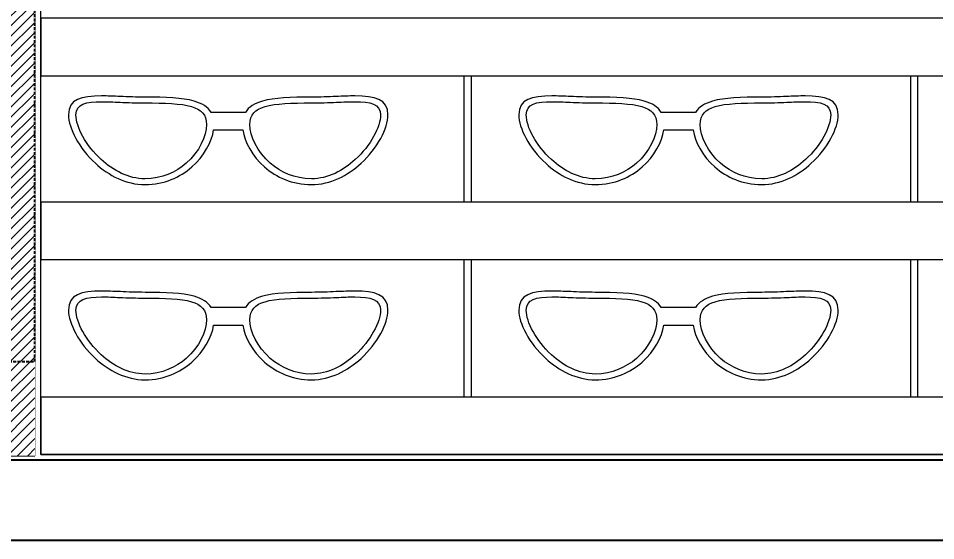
# Model space of a CAD drawing. Header units: millimetres. Extents: x 707 to 3286, y 624 to 1363.
# Drawn here: x 1996.5 to 2395.8, y 648.7 to 876.2 of the extents above; entities that cross this region are included whole.
import ezdxf

# ---------------------------------------------------------------- set-up
doc = ezdxf.new("R2010")
doc.units = ezdxf.units.MM
doc.set_wipeout_variables(frame=1)
doc.linetypes.add('DASHED', pattern=[0.75, 0.5, -0.25])
doc.linetypes.add('HIDDEN', pattern=[0.375, 0.25, -0.125])
doc.layers.add('HATCH', color=252, linetype='Continuous', lineweight=5)
doc.layers.add('Reference lines', color=252, linetype='Continuous', lineweight=0)
for name, color, linetype in [('Layer 1', 7, 'Continuous'), ('Plywood (Common)', 22, 'Continuous'), ('wood', 49, 'Continuous')]:
    doc.layers.add(name, color=color, linetype=linetype)
doc.styles.add('WOT-PLAN', font='segoeuil.ttf', dxfattribs={"height": 100})
doc.dimstyles.new('WOT - 100', dxfattribs={"dimtxt": 100, "dimasz": 50, "dimexe": 25, "dimexo": 25, "dimgap": 10, "dimtad": 0, "dimdec": 0, "dimzin": 0, "dimdsep": 46, "dimtxsty": 'WOT-PLAN', "dimblk": 'OBLIQUE', "dimcen": 0.09, "dimdle": 25, "dimclrd": 151, "dimclre": 151, "dimclrt": 7, "dimadec": 0, "dimazin": 0, "dimtfac": 1, "dimtdec": 0, "dimtofl": 0, "dimtmove": 0, "dimatfit": 3, "dimldrblk": 'OPEN30', "dimfxl": 100, "dimfxlon": 1, "dimtolj": 1, "dimtzin": 0, "dimlwd": -1, "dimlwe": 5, "dimarcsym": 0})

# ---------------------------------------------------------------- blocks, each defined once
blk = doc.blocks.new('A$C61F578BB')
at = {"layer": 'Layer 1', "color": 252, "lineweight": 5}
for points, knots in [([(1348.21, 186.51, 111), (1348.21, 186.51, 111), (1363.14, 186.51, 111), (1363.14, 186.51, 111), (1363.14, 186.51, 111), (1364.55, 188.87, 111), (1367.07, 190.41, 111), (1370.55, 191.42, 111), (1370.55, 191.42, 111), (1375.7, 192.91, 111), (1382.98, 193.13, 111), (1391.9, 193.13, 111), (1391.9, 193.13, 111), (1391.9, 193.13, 111), (1391.9, 193.14, 111), (1391.9, 193.14, 111), (1391.9, 193.14, 111), (1395.68, 193.14, 111), (1399.29, 193.29, 111), (1402.62, 193.44, 111), (1402.62, 193.44, 111), (1405.57, 193.56, 111), (1408.33, 193.68, 111), (1410.79, 193.68, 111), (1410.79, 193.68, 111), (1419.54, 193.68, 111), (1425.23, 192.28, 111), (1425.23, 185.39, 111), (1425.23, 185.39, 111), (1425.23, 185.39, 111), (1425.22, 185.39, 111), (1425.22, 185.39, 111), (1425.22, 185.39, 111), (1425.22, 179.66, 111), (1420.66, 170.91, 111), (1413.48, 164.33, 111), (1413.48, 164.33, 111), (1407.7, 159.03, 111), (1400.18, 155.06, 111), (1391.9, 155.06, 111), (1391.9, 155.06, 111), (1383.56, 155.06, 111), (1376.63, 158.27, 111), (1371.54, 162.73, 111), (1371.54, 162.73, 111), (1366.17, 167.44, 111), (1362.82, 173.6, 111), (1362.03, 178.87, 111), (1362.03, 178.87, 111), (1362.03, 178.87, 111), (1349.33, 178.87, 111), (1349.33, 178.87, 111), (1349.33, 178.87, 111), (1348.53, 173.6, 111), (1345.2, 167.44, 111), (1339.83, 162.73, 111), (1339.83, 162.73, 111), (1334.74, 158.27, 111), (1327.81, 155.06, 111), (1319.47, 155.06, 111), (1319.47, 155.06, 111), (1311.19, 155.06, 111), (1303.67, 159.03, 111), (1297.88, 164.33, 111), (1297.88, 164.33, 111), (1290.71, 170.91, 111), (1286.14, 179.66, 111), (1286.14, 185.39, 111), (1286.14, 185.39, 111), (1286.14, 185.39, 111), (1286.14, 185.39, 111), (1286.14, 185.39, 111), (1286.14, 185.39, 111), (1286.14, 192.28, 111), (1291.82, 193.68, 111), (1300.58, 193.68, 111), (1300.58, 193.68, 111), (1303.04, 193.68, 111), (1305.8, 193.56, 111), (1308.75, 193.44, 111), (1308.75, 193.44, 111), (1312.08, 193.29, 111), (1315.69, 193.14, 111), (1319.47, 193.14, 111), (1319.47, 193.14, 111), (1328.38, 193.14, 111), (1335.65, 192.92, 111), (1340.81, 191.42, 111), (1340.81, 191.42, 111), (1344.29, 190.41, 111), (1346.8, 188.87, 111), (1348.21, 186.51, 111)], [0, 0, 0, 0, 0.043478, 0.043478, 0.043478, 0.043478, 0.086957, 0.086957, 0.086957, 0.086957, 0.130435, 0.130435, 0.130435, 0.130435, 0.173913, 0.173913, 0.173913, 0.173913, 0.217391, 0.217391, 0.217391, 0.217391, 0.26087, 0.26087, 0.26087, 0.26087, 0.304348, 0.304348, 0.304348, 0.304348, 0.347826, 0.347826, 0.347826, 0.347826, 0.391304, 0.391304, 0.391304, 0.391304, 0.434783, 0.434783, 0.434783, 0.434783, 0.478261, 0.478261, 0.478261, 0.478261, 0.521739, 0.521739, 0.521739, 0.521739, 0.565217, 0.565217, 0.565217, 0.565217, 0.608696, 0.608696, 0.608696, 0.608696, 0.652174, 0.652174, 0.652174, 0.652174, 0.695652, 0.695652, 0.695652, 0.695652, 0.73913, 0.73913, 0.73913, 0.73913, 0.782609, 0.782609, 0.782609, 0.782609, 0.826087, 0.826087, 0.826087, 0.826087, 0.869565, 0.869565, 0.869565, 0.869565, 0.913043, 0.913043, 0.913043, 0.913043, 0.956522, 0.956522, 0.956522, 0.956522, 1, 1, 1, 1]), ([(1544.21, 186.51, 111), (1544.21, 186.51, 111), (1559.14, 186.51, 111), (1559.14, 186.51, 111), (1559.14, 186.51, 111), (1560.56, 188.87, 111), (1563.07, 190.41, 111), (1566.55, 191.42, 111), (1566.55, 191.42, 111), (1571.7, 192.91, 111), (1578.98, 193.13, 111), (1587.9, 193.13, 111), (1587.9, 193.13, 111), (1587.9, 193.13, 111), (1587.9, 193.14, 111), (1587.9, 193.14, 111), (1587.9, 193.14, 111), (1591.68, 193.14, 111), (1595.29, 193.29, 111), (1598.62, 193.44, 111), (1598.62, 193.44, 111), (1601.57, 193.56, 111), (1604.33, 193.68, 111), (1606.79, 193.68, 111), (1606.79, 193.68, 111), (1615.54, 193.68, 111), (1621.23, 192.28, 111), (1621.23, 185.39, 111), (1621.23, 185.39, 111), (1621.23, 185.39, 111), (1621.23, 185.39, 111), (1621.23, 185.39, 111), (1621.23, 185.39, 111), (1621.23, 179.66, 111), (1616.66, 170.91, 111), (1609.48, 164.33, 111), (1609.48, 164.33, 111), (1603.7, 159.03, 111), (1596.18, 155.06, 111), (1587.9, 155.06, 111), (1587.9, 155.06, 111), (1579.56, 155.06, 111), (1572.63, 158.27, 111), (1567.54, 162.73, 111), (1567.54, 162.73, 111), (1562.17, 167.44, 111), (1558.83, 173.6, 111), (1558.03, 178.87, 111), (1558.03, 178.87, 111), (1558.03, 178.87, 111), (1545.33, 178.87, 111), (1545.33, 178.87, 111), (1545.33, 178.87, 111), (1544.53, 173.6, 111), (1541.2, 167.44, 111), (1535.83, 162.73, 111), (1535.83, 162.73, 111), (1530.74, 158.27, 111), (1523.81, 155.06, 111), (1515.47, 155.06, 111), (1515.47, 155.06, 111), (1507.2, 155.06, 111), (1499.67, 159.03, 111), (1493.88, 164.33, 111), (1493.88, 164.33, 111), (1486.71, 170.91, 111), (1482.14, 179.66, 111), (1482.14, 185.39, 111), (1482.14, 185.39, 111), (1482.14, 185.39, 111), (1482.14, 185.39, 111), (1482.14, 185.39, 111), (1482.14, 185.39, 111), (1482.14, 192.28, 111), (1487.83, 193.68, 111), (1496.58, 193.68, 111), (1496.58, 193.68, 111), (1499.04, 193.68, 111), (1501.81, 193.56, 111), (1504.75, 193.44, 111), (1504.75, 193.44, 111), (1508.08, 193.29, 111), (1511.69, 193.14, 111), (1515.47, 193.14, 111), (1515.47, 193.14, 111), (1524.38, 193.14, 111), (1531.66, 192.92, 111), (1536.81, 191.42, 111), (1536.81, 191.42, 111), (1540.29, 190.41, 111), (1542.8, 188.87, 111), (1544.21, 186.51, 111)], [0, 0, 0, 0, 0.043478, 0.043478, 0.043478, 0.043478, 0.086957, 0.086957, 0.086957, 0.086957, 0.130435, 0.130435, 0.130435, 0.130435, 0.173913, 0.173913, 0.173913, 0.173913, 0.217391, 0.217391, 0.217391, 0.217391, 0.26087, 0.26087, 0.26087, 0.26087, 0.304348, 0.304348, 0.304348, 0.304348, 0.347826, 0.347826, 0.347826, 0.347826, 0.391304, 0.391304, 0.391304, 0.391304, 0.434783, 0.434783, 0.434783, 0.434783, 0.478261, 0.478261, 0.478261, 0.478261, 0.521739, 0.521739, 0.521739, 0.521739, 0.565217, 0.565217, 0.565217, 0.565217, 0.608696, 0.608696, 0.608696, 0.608696, 0.652174, 0.652174, 0.652174, 0.652174, 0.695652, 0.695652, 0.695652, 0.695652, 0.73913, 0.73913, 0.73913, 0.73913, 0.782609, 0.782609, 0.782609, 0.782609, 0.826087, 0.826087, 0.826087, 0.826087, 0.869565, 0.869565, 0.869565, 0.869565, 0.913043, 0.913043, 0.913043, 0.913043, 0.956522, 0.956522, 0.956522, 0.956522, 1, 1, 1, 1]), ([(1339.67, 189.07, 111), (1335, 190.42, 111), (1328.05, 190.62, 111), (1319.47, 190.62, 111), (1319.47, 190.62, 111), (1315.66, 190.62, 111), (1311.97, 190.78, 111), (1308.57, 190.92, 111), (1308.57, 190.92, 111), (1305.7, 191.05, 111), (1303.01, 191.16, 111), (1300.58, 191.16, 111), (1300.58, 191.16, 111), (1293.81, 191.16, 111), (1289.41, 190.19, 111), (1289.41, 185.39, 111), (1289.41, 185.39, 111), (1289.41, 185.39, 111), (1289.41, 185.39, 111), (1289.41, 185.39, 111), (1289.41, 185.39, 111), (1289.41, 180.18, 111), (1293.68, 172.1, 111), (1300.39, 165.94, 111), (1300.39, 165.94, 111), (1305.61, 161.16, 111), (1312.29, 157.58, 111), (1319.47, 157.58, 111), (1319.47, 157.58, 111), (1326.76, 157.58, 111), (1332.86, 160.42, 111), (1337.37, 164.38, 111), (1337.37, 164.38, 111), (1343.06, 169.37, 111), (1346.25, 176.08, 111), (1346.25, 181.24, 111), (1346.25, 181.24, 111), (1346.25, 185.53, 111), (1343.9, 187.84, 111), (1339.67, 189.07, 111)], [0, 0, 0, 0, 0.1, 0.1, 0.1, 0.1, 0.2, 0.2, 0.2, 0.2, 0.3, 0.3, 0.3, 0.3, 0.4, 0.4, 0.4, 0.4, 0.5, 0.5, 0.5, 0.5, 0.6, 0.6, 0.6, 0.6, 0.7, 0.7, 0.7, 0.7, 0.8, 0.8, 0.8, 0.8, 0.9, 0.9, 0.9, 0.9, 1, 1, 1, 1]), ([(1391.9, 190.62, 111), (1383.33, 190.62, 111), (1376.38, 190.43, 111), (1371.7, 189.07, 111), (1371.7, 189.07, 111), (1367.47, 187.84, 111), (1365.11, 185.53, 111), (1365.11, 181.24, 111), (1365.11, 181.24, 111), (1365.11, 176.08, 111), (1368.31, 169.37, 111), (1374, 164.38, 111), (1374, 164.38, 111), (1378.51, 160.42, 111), (1384.61, 157.58, 111), (1391.9, 157.58, 111), (1391.9, 157.58, 111), (1399.09, 157.58, 111), (1405.75, 161.16, 111), (1410.97, 165.94, 111), (1410.97, 165.94, 111), (1417.69, 172.1, 111), (1421.96, 180.18, 111), (1421.96, 185.39, 111), (1421.96, 185.39, 111), (1421.96, 185.39, 111), (1421.96, 185.39, 111), (1421.96, 185.39, 111), (1421.96, 185.39, 111), (1421.96, 190.19, 111), (1417.56, 191.16, 111), (1410.79, 191.16, 111), (1410.79, 191.16, 111), (1408.35, 191.16, 111), (1405.66, 191.05, 111), (1402.8, 190.92, 111), (1402.8, 190.92, 111), (1399.39, 190.78, 111), (1395.71, 190.62, 111), (1391.9, 190.62, 111), (1391.9, 190.62, 111), (1391.9, 190.62, 111), (1391.9, 190.62, 111), (1391.9, 190.62, 111)], [0, 0, 0, 0, 0.090909, 0.090909, 0.090909, 0.090909, 0.181818, 0.181818, 0.181818, 0.181818, 0.272727, 0.272727, 0.272727, 0.272727, 0.363636, 0.363636, 0.363636, 0.363636, 0.454545, 0.454545, 0.454545, 0.454545, 0.545455, 0.545455, 0.545455, 0.545455, 0.636364, 0.636364, 0.636364, 0.636364, 0.727273, 0.727273, 0.727273, 0.727273, 0.818182, 0.818182, 0.818182, 0.818182, 0.909091, 0.909091, 0.909091, 0.909091, 1, 1, 1, 1]), ([(1535.67, 189.07, 111), (1531, 190.42, 111), (1524.05, 190.62, 111), (1515.47, 190.62, 111), (1515.47, 190.62, 111), (1511.66, 190.62, 111), (1507.98, 190.78, 111), (1504.57, 190.92, 111), (1504.57, 190.92, 111), (1501.7, 191.05, 111), (1499.01, 191.16, 111), (1496.58, 191.16, 111), (1496.58, 191.16, 111), (1489.81, 191.16, 111), (1485.41, 190.19, 111), (1485.41, 185.39, 111), (1485.41, 185.39, 111), (1485.41, 185.39, 111), (1485.41, 185.39, 111), (1485.41, 185.39, 111), (1485.41, 185.39, 111), (1485.41, 180.18, 111), (1489.69, 172.1, 111), (1496.39, 165.94, 111), (1496.39, 165.94, 111), (1501.61, 161.16, 111), (1508.29, 157.58, 111), (1515.47, 157.58, 111), (1515.47, 157.58, 111), (1522.76, 157.58, 111), (1528.86, 160.42, 111), (1533.38, 164.38, 111), (1533.38, 164.38, 111), (1539.06, 169.37, 111), (1542.26, 176.08, 111), (1542.26, 181.24, 111), (1542.26, 181.24, 111), (1542.26, 185.53, 111), (1539.9, 187.84, 111), (1535.67, 189.07, 111)], [0, 0, 0, 0, 0.1, 0.1, 0.1, 0.1, 0.2, 0.2, 0.2, 0.2, 0.3, 0.3, 0.3, 0.3, 0.4, 0.4, 0.4, 0.4, 0.5, 0.5, 0.5, 0.5, 0.6, 0.6, 0.6, 0.6, 0.7, 0.7, 0.7, 0.7, 0.8, 0.8, 0.8, 0.8, 0.9, 0.9, 0.9, 0.9, 1, 1, 1, 1]), ([(1587.9, 190.62, 111), (1579.33, 190.62, 111), (1572.38, 190.43, 111), (1567.71, 189.07, 111), (1567.71, 189.07, 111), (1563.47, 187.84, 111), (1561.11, 185.53, 111), (1561.11, 181.24, 111), (1561.11, 181.24, 111), (1561.11, 176.08, 111), (1564.31, 169.37, 111), (1570, 164.38, 111), (1570, 164.38, 111), (1574.51, 160.42, 111), (1580.61, 157.58, 111), (1587.9, 157.58, 111), (1587.9, 157.58, 111), (1595.09, 157.58, 111), (1601.75, 161.16, 111), (1606.97, 165.94, 111), (1606.97, 165.94, 111), (1613.69, 172.1, 111), (1617.96, 180.18, 111), (1617.96, 185.39, 111), (1617.96, 185.39, 111), (1617.96, 185.39, 111), (1617.96, 185.39, 111), (1617.96, 185.39, 111), (1617.96, 185.39, 111), (1617.96, 190.19, 111), (1613.56, 191.16, 111), (1606.79, 191.16, 111), (1606.79, 191.16, 111), (1604.35, 191.16, 111), (1601.66, 191.05, 111), (1598.8, 190.92, 111), (1598.8, 190.92, 111), (1595.39, 190.78, 111), (1591.71, 190.62, 111), (1587.9, 190.62, 111), (1587.9, 190.62, 111), (1587.9, 190.62, 111), (1587.9, 190.62, 111), (1587.9, 190.62, 111)], [0, 0, 0, 0, 0.090909, 0.090909, 0.090909, 0.090909, 0.181818, 0.181818, 0.181818, 0.181818, 0.272727, 0.272727, 0.272727, 0.272727, 0.363636, 0.363636, 0.363636, 0.363636, 0.454545, 0.454545, 0.454545, 0.454545, 0.545455, 0.545455, 0.545455, 0.545455, 0.636364, 0.636364, 0.636364, 0.636364, 0.727273, 0.727273, 0.727273, 0.727273, 0.818182, 0.818182, 0.818182, 0.818182, 0.909091, 0.909091, 0.909091, 0.909091, 1, 1, 1, 1]), ([(1348.21, 101.51), (1348.21, 101.51), (1363.14, 101.51), (1363.14, 101.51), (1363.14, 101.51), (1364.55, 103.87), (1367.07, 105.41), (1370.55, 106.42), (1370.55, 106.42), (1375.7, 107.91), (1382.98, 108.13), (1391.9, 108.13), (1391.9, 108.13), (1391.9, 108.13), (1391.9, 108.14), (1391.9, 108.14), (1391.9, 108.14), (1395.68, 108.14), (1399.29, 108.29), (1402.62, 108.44), (1402.62, 108.44), (1405.57, 108.56), (1408.33, 108.68), (1410.79, 108.68), (1410.79, 108.68), (1419.54, 108.68), (1425.23, 107.28), (1425.23, 100.39), (1425.23, 100.39), (1425.23, 100.39), (1425.22, 100.39), (1425.22, 100.39), (1425.22, 100.39), (1425.22, 94.66), (1420.66, 85.91), (1413.48, 79.33), (1413.48, 79.33), (1407.7, 74.03), (1400.18, 70.06), (1391.9, 70.06), (1391.9, 70.06), (1383.56, 70.06), (1376.63, 73.27), (1371.54, 77.73), (1371.54, 77.73), (1366.17, 82.44), (1362.82, 88.6), (1362.03, 93.87), (1362.03, 93.87), (1362.03, 93.87), (1349.33, 93.87), (1349.33, 93.87), (1349.33, 93.87), (1348.53, 88.6), (1345.2, 82.44), (1339.83, 77.73), (1339.83, 77.73), (1334.74, 73.27), (1327.81, 70.06), (1319.47, 70.06), (1319.47, 70.06), (1311.19, 70.06), (1303.67, 74.03), (1297.88, 79.33), (1297.88, 79.33), (1290.71, 85.91), (1286.14, 94.66), (1286.14, 100.39), (1286.14, 100.39), (1286.14, 100.39), (1286.14, 100.39), (1286.14, 100.39), (1286.14, 100.39), (1286.14, 107.28), (1291.82, 108.68), (1300.58, 108.68), (1300.58, 108.68), (1303.04, 108.68), (1305.8, 108.56), (1308.75, 108.44), (1308.75, 108.44), (1312.08, 108.29), (1315.69, 108.14), (1319.47, 108.14), (1319.47, 108.14), (1328.38, 108.14), (1335.65, 107.92), (1340.81, 106.42), (1340.81, 106.42), (1344.29, 105.41), (1346.8, 103.87), (1348.21, 101.51)], [0, 0, 0, 0, 0.043478, 0.043478, 0.043478, 0.043478, 0.086957, 0.086957, 0.086957, 0.086957, 0.130435, 0.130435, 0.130435, 0.130435, 0.173913, 0.173913, 0.173913, 0.173913, 0.217391, 0.217391, 0.217391, 0.217391, 0.26087, 0.26087, 0.26087, 0.26087, 0.304348, 0.304348, 0.304348, 0.304348, 0.347826, 0.347826, 0.347826, 0.347826, 0.391304, 0.391304, 0.391304, 0.391304, 0.434783, 0.434783, 0.434783, 0.434783, 0.478261, 0.478261, 0.478261, 0.478261, 0.521739, 0.521739, 0.521739, 0.521739, 0.565217, 0.565217, 0.565217, 0.565217, 0.608696, 0.608696, 0.608696, 0.608696, 0.652174, 0.652174, 0.652174, 0.652174, 0.695652, 0.695652, 0.695652, 0.695652, 0.73913, 0.73913, 0.73913, 0.73913, 0.782609, 0.782609, 0.782609, 0.782609, 0.826087, 0.826087, 0.826087, 0.826087, 0.869565, 0.869565, 0.869565, 0.869565, 0.913043, 0.913043, 0.913043, 0.913043, 0.956522, 0.956522, 0.956522, 0.956522, 1, 1, 1, 1]), ([(1544.21, 101.51), (1544.21, 101.51), (1559.14, 101.51), (1559.14, 101.51), (1559.14, 101.51), (1560.56, 103.87), (1563.07, 105.41), (1566.55, 106.42), (1566.55, 106.42), (1571.7, 107.91), (1578.98, 108.13), (1587.9, 108.13), (1587.9, 108.13), (1587.9, 108.13), (1587.9, 108.14), (1587.9, 108.14), (1587.9, 108.14), (1591.68, 108.14), (1595.29, 108.29), (1598.62, 108.44), (1598.62, 108.44), (1601.57, 108.56), (1604.33, 108.68), (1606.79, 108.68), (1606.79, 108.68), (1615.54, 108.68), (1621.23, 107.28), (1621.23, 100.39), (1621.23, 100.39), (1621.23, 100.39), (1621.23, 100.39), (1621.23, 100.39), (1621.23, 100.39), (1621.23, 94.66), (1616.66, 85.91), (1609.48, 79.33), (1609.48, 79.33), (1603.7, 74.03), (1596.18, 70.06), (1587.9, 70.06), (1587.9, 70.06), (1579.56, 70.06), (1572.63, 73.27), (1567.54, 77.73), (1567.54, 77.73), (1562.17, 82.44), (1558.83, 88.6), (1558.03, 93.87), (1558.03, 93.87), (1558.03, 93.87), (1545.33, 93.87), (1545.33, 93.87), (1545.33, 93.87), (1544.53, 88.6), (1541.2, 82.44), (1535.83, 77.73), (1535.83, 77.73), (1530.74, 73.27), (1523.81, 70.06), (1515.47, 70.06), (1515.47, 70.06), (1507.2, 70.06), (1499.67, 74.03), (1493.88, 79.33), (1493.88, 79.33), (1486.71, 85.91), (1482.14, 94.66), (1482.14, 100.39), (1482.14, 100.39), (1482.14, 100.39), (1482.14, 100.39), (1482.14, 100.39), (1482.14, 100.39), (1482.14, 107.28), (1487.83, 108.68), (1496.58, 108.68), (1496.58, 108.68), (1499.04, 108.68), (1501.81, 108.56), (1504.75, 108.44), (1504.75, 108.44), (1508.08, 108.29), (1511.69, 108.14), (1515.47, 108.14), (1515.47, 108.14), (1524.38, 108.14), (1531.66, 107.92), (1536.81, 106.42), (1536.81, 106.42), (1540.29, 105.41), (1542.8, 103.87), (1544.21, 101.51)], [0, 0, 0, 0, 0.043478, 0.043478, 0.043478, 0.043478, 0.086957, 0.086957, 0.086957, 0.086957, 0.130435, 0.130435, 0.130435, 0.130435, 0.173913, 0.173913, 0.173913, 0.173913, 0.217391, 0.217391, 0.217391, 0.217391, 0.26087, 0.26087, 0.26087, 0.26087, 0.304348, 0.304348, 0.304348, 0.304348, 0.347826, 0.347826, 0.347826, 0.347826, 0.391304, 0.391304, 0.391304, 0.391304, 0.434783, 0.434783, 0.434783, 0.434783, 0.478261, 0.478261, 0.478261, 0.478261, 0.521739, 0.521739, 0.521739, 0.521739, 0.565217, 0.565217, 0.565217, 0.565217, 0.608696, 0.608696, 0.608696, 0.608696, 0.652174, 0.652174, 0.652174, 0.652174, 0.695652, 0.695652, 0.695652, 0.695652, 0.73913, 0.73913, 0.73913, 0.73913, 0.782609, 0.782609, 0.782609, 0.782609, 0.826087, 0.826087, 0.826087, 0.826087, 0.869565, 0.869565, 0.869565, 0.869565, 0.913043, 0.913043, 0.913043, 0.913043, 0.956522, 0.956522, 0.956522, 0.956522, 1, 1, 1, 1]), ([(1339.67, 104.07), (1335, 105.42), (1328.05, 105.62), (1319.47, 105.62), (1319.47, 105.62), (1315.66, 105.62), (1311.97, 105.78), (1308.57, 105.92), (1308.57, 105.92), (1305.7, 106.05), (1303.01, 106.16), (1300.58, 106.16), (1300.58, 106.16), (1293.81, 106.16), (1289.41, 105.19), (1289.41, 100.39), (1289.41, 100.39), (1289.41, 100.39), (1289.41, 100.39), (1289.41, 100.39), (1289.41, 100.39), (1289.41, 95.18), (1293.68, 87.1), (1300.39, 80.94), (1300.39, 80.94), (1305.61, 76.16), (1312.29, 72.58), (1319.47, 72.58), (1319.47, 72.58), (1326.76, 72.58), (1332.86, 75.42), (1337.37, 79.38), (1337.37, 79.38), (1343.06, 84.37), (1346.25, 91.08), (1346.25, 96.24), (1346.25, 96.24), (1346.25, 100.53), (1343.9, 102.84), (1339.67, 104.07)], [0, 0, 0, 0, 0.1, 0.1, 0.1, 0.1, 0.2, 0.2, 0.2, 0.2, 0.3, 0.3, 0.3, 0.3, 0.4, 0.4, 0.4, 0.4, 0.5, 0.5, 0.5, 0.5, 0.6, 0.6, 0.6, 0.6, 0.7, 0.7, 0.7, 0.7, 0.8, 0.8, 0.8, 0.8, 0.9, 0.9, 0.9, 0.9, 1, 1, 1, 1]), ([(1391.9, 105.62), (1383.33, 105.62), (1376.38, 105.43), (1371.7, 104.07), (1371.7, 104.07), (1367.47, 102.84), (1365.11, 100.53), (1365.11, 96.24), (1365.11, 96.24), (1365.11, 91.08), (1368.31, 84.37), (1374, 79.38), (1374, 79.38), (1378.51, 75.42), (1384.61, 72.58), (1391.9, 72.58), (1391.9, 72.58), (1399.09, 72.58), (1405.75, 76.16), (1410.97, 80.94), (1410.97, 80.94), (1417.69, 87.1), (1421.96, 95.18), (1421.96, 100.39), (1421.96, 100.39), (1421.96, 100.39), (1421.96, 100.39), (1421.96, 100.39), (1421.96, 100.39), (1421.96, 105.19), (1417.56, 106.16), (1410.79, 106.16), (1410.79, 106.16), (1408.35, 106.16), (1405.66, 106.05), (1402.8, 105.92), (1402.8, 105.92), (1399.39, 105.78), (1395.71, 105.62), (1391.9, 105.62), (1391.9, 105.62), (1391.9, 105.62), (1391.9, 105.62), (1391.9, 105.62)], [0, 0, 0, 0, 0.090909, 0.090909, 0.090909, 0.090909, 0.181818, 0.181818, 0.181818, 0.181818, 0.272727, 0.272727, 0.272727, 0.272727, 0.363636, 0.363636, 0.363636, 0.363636, 0.454545, 0.454545, 0.454545, 0.454545, 0.545455, 0.545455, 0.545455, 0.545455, 0.636364, 0.636364, 0.636364, 0.636364, 0.727273, 0.727273, 0.727273, 0.727273, 0.818182, 0.818182, 0.818182, 0.818182, 0.909091, 0.909091, 0.909091, 0.909091, 1, 1, 1, 1]), ([(1535.67, 104.07), (1531, 105.42), (1524.05, 105.62), (1515.47, 105.62), (1515.47, 105.62), (1511.66, 105.62), (1507.98, 105.78), (1504.57, 105.92), (1504.57, 105.92), (1501.7, 106.05), (1499.01, 106.16), (1496.58, 106.16), (1496.58, 106.16), (1489.81, 106.16), (1485.41, 105.19), (1485.41, 100.39), (1485.41, 100.39), (1485.41, 100.39), (1485.41, 100.39), (1485.41, 100.39), (1485.41, 100.39), (1485.41, 95.18), (1489.69, 87.1), (1496.39, 80.94), (1496.39, 80.94), (1501.61, 76.16), (1508.29, 72.58), (1515.47, 72.58), (1515.47, 72.58), (1522.76, 72.58), (1528.86, 75.42), (1533.38, 79.38), (1533.38, 79.38), (1539.06, 84.37), (1542.26, 91.08), (1542.26, 96.24), (1542.26, 96.24), (1542.26, 100.53), (1539.9, 102.84), (1535.67, 104.07)], [0, 0, 0, 0, 0.1, 0.1, 0.1, 0.1, 0.2, 0.2, 0.2, 0.2, 0.3, 0.3, 0.3, 0.3, 0.4, 0.4, 0.4, 0.4, 0.5, 0.5, 0.5, 0.5, 0.6, 0.6, 0.6, 0.6, 0.7, 0.7, 0.7, 0.7, 0.8, 0.8, 0.8, 0.8, 0.9, 0.9, 0.9, 0.9, 1, 1, 1, 1]), ([(1587.9, 105.62), (1579.33, 105.62), (1572.38, 105.43), (1567.71, 104.07), (1567.71, 104.07), (1563.47, 102.84), (1561.11, 100.53), (1561.11, 96.24), (1561.11, 96.24), (1561.11, 91.08), (1564.31, 84.37), (1570, 79.38), (1570, 79.38), (1574.51, 75.42), (1580.61, 72.58), (1587.9, 72.58), (1587.9, 72.58), (1595.09, 72.58), (1601.75, 76.16), (1606.97, 80.94), (1606.97, 80.94), (1613.69, 87.1), (1617.96, 95.18), (1617.96, 100.39), (1617.96, 100.39), (1617.96, 100.39), (1617.96, 100.39), (1617.96, 100.39), (1617.96, 100.39), (1617.96, 105.19), (1613.56, 106.16), (1606.79, 106.16), (1606.79, 106.16), (1604.35, 106.16), (1601.66, 106.05), (1598.8, 105.92), (1598.8, 105.92), (1595.39, 105.78), (1591.71, 105.62), (1587.9, 105.62), (1587.9, 105.62), (1587.9, 105.62), (1587.9, 105.62), (1587.9, 105.62)], [0, 0, 0, 0, 0.090909, 0.090909, 0.090909, 0.090909, 0.181818, 0.181818, 0.181818, 0.181818, 0.272727, 0.272727, 0.272727, 0.272727, 0.363636, 0.363636, 0.363636, 0.363636, 0.454545, 0.454545, 0.454545, 0.454545, 0.545455, 0.545455, 0.545455, 0.545455, 0.636364, 0.636364, 0.636364, 0.636364, 0.727273, 0.727273, 0.727273, 0.727273, 0.818182, 0.818182, 0.818182, 0.818182, 0.909091, 0.909091, 0.909091, 0.909091, 1, 1, 1, 1])]:
    blk.add_open_spline(points, degree=3, knots=knots, dxfattribs=at)
at = {"layer": 'Reference lines', "color": 5, "ltscale": 13}
blk.add_lwpolyline([(716.5, 400), (716.5, 37), (1271.5, 37), (1271.5, 400)], close=True, dxfattribs=at)
at = {"layer": 'Reference lines', "color": 3, "ltscale": 13}
blk.add_lwpolyline([(2043.43, 362.47), (2043.43, 37.47), (1274.13, 37.47), (1274.13, 362.47)], close=True, dxfattribs=at)
at = {"layer": 'Reference lines', "color": 251, "ltscale": 13, "elevation": 111}
for points in [[(2043.43, 227.47), (1274.13, 227.47), (1274.13, 202.47), (2043.43, 202.47)], [(2043.43, 147.47), (1274.13, 147.47), (1274.13, 122.47), (2043.43, 122.47)]]:
    blk.add_lwpolyline(points, close=True, dxfattribs=at)
at = {"layer": 'Reference lines', "color": 251, "ltscale": 13}
for points, elevation in [([(1461.41, 202.47), (1461.41, 147.47), (1458.41, 147.47), (1458.41, 202.47), (1461.41, 202.47)], 148), ([(1655.78, 202.47), (1655.78, 147.47), (1652.78, 147.47), (1652.78, 202.47), (1655.78, 202.47)], 111), ([(1461.41, 122.47), (1461.41, 62.47), (1458.41, 62.47), (1458.41, 122.47), (1461.41, 122.47)], 148), ([(1655.78, 122.47), (1655.78, 62.47), (1652.78, 62.47), (1652.78, 122.47), (1655.78, 122.47)], 111)]:
    blk.add_lwpolyline(points, dxfattribs=dict(at, elevation=elevation))
blk.add_lwpolyline([(2043.43, 62.47), (1274.13, 62.47), (1274.13, 37.47), (2043.43, 37.47)], close=True, dxfattribs=at)
at = {"layer": 'wood'}
for points in [[(0, 400), (2223, 400), (2223, 0), (0, 0)], [(19, 365), (2223, 365), (2223, 35), (19, 35)]]:
    blk.add_lwpolyline(points, close=True, dxfattribs=at)
at = {"color": 5, "ltscale": 13}
blk.add_wipeout([(716.5, 400), (716.5, 37), (1271.5, 37), (1271.5, 400)], dxfattribs=at).dxf.layer = 'HATCH'
at = {"layer": 'HATCH', "ltscale": 13}
h = blk.add_hatch(dxfattribs=at)
h.set_pattern_fill('ANSI31', color=256, scale=25)
h.set_pattern_definition([(45, (71541.3073, 41447.2295), (-2.20970869, 2.20970869), [])])
h.paths.add_polyline_path([(728.5, 388), (728.5, 49), (1259.5, 49), (1259.5, 388)], flags=16)
h.paths.add_polyline_path([(716.5, 400), (716.5, 37), (1271.5, 37), (1271.5, 400)])
at = {"layer": 'Plywood (Common)', "linetype": 'HIDDEN', "ltscale": 5}
blk.add_lwpolyline([(716.5, 331), (716.5, 78), (1271.5, 78), (1271.5, 331)], close=True, dxfattribs=at)
blk = doc.blocks.new('_Oblique')
at = {"color": 0, "linetype": 'ByBlock', "lineweight": -2}
blk.add_line((-0.5, -0.5), (0.5, 0.5), dxfattribs=at)
blk = doc.blocks.new('*D8')
at = {"color": 151, "lineweight": 5, "ltscale": 30, "transparency": 16777216}
for p, q in [((732.18, 1136.05), (732.18, 1261.05)), ((2955.18, 1136.05), (2955.18, 1261.05))]:
    blk.add_line(p, q, dxfattribs=at)
at = {"color": 151, "ltscale": 30, "transparency": 16777216}
for p, q in [((707.18, 1236.05), (1666.81, 1236.05)), ((2980.18, 1236.05), (2020.56, 1236.05))]:
    blk.add_line(p, q, dxfattribs=at)
at = {"layer": 'Defpoints', "color": 0, "linetype": 'DASHED', "ltscale": 30, "transparency": 16777216}
for p in [(2955.18, 1236.05), (732.18, 1003.14), (2955.18, 648.74)]:
    blk.add_point(p, dxfattribs=at)
at = {"color": 151, "linetype": 'DASHED', "ltscale": 30, "transparency": 16777216, "xscale": 50, "yscale": 50, "zscale": 50, "rotation": 180}
blk.add_blockref('_Oblique', (732.18, 1236.05), dxfattribs=at)
at = {"color": 151, "linetype": 'DASHED', "ltscale": 30, "transparency": 16777216, "xscale": 50, "yscale": 50, "zscale": 50}
blk.add_blockref('_Oblique', (2955.18, 1236.05), dxfattribs=at)
at = {"color": 7, "linetype": 'DASHED', "lineweight": -2, "ltscale": 30, "transparency": 16777216, "char_height": 100, "attachment_point": 5, "style": 'WOT-PLAN'}
for s, insert in [('\\A1;2223', (1843.68, 1297.75)), ('\\A1;[7\'-4"]', (1843.68, 1164.68))]:
    blk.add_mtext(s, dxfattribs=dict(at, insert=insert))
blk = doc.blocks.new('_Open30')
at = {"color": 0, "linetype": 'ByBlock', "lineweight": -2}
for p, q in [((-1, 0.2679), (0, 0)), ((0, 0), (-1, -0.2679)), ((0, 0), (-1, 0))]:
    blk.add_line(p, q, dxfattribs=at)

msp = doc.modelspace()

# ---------------------------------------------------------------- block references
at = {"layer": 'Reference lines', "ltscale": 13}
msp.add_blockref('A$C61F578BB', (732.18, 648.74), dxfattribs=at)

# ---------------------------------------------------------------- next in the draw order: dimensions: what is measured, and where the dimension line sits
at = {"linetype": 'DASHED', "lineweight": -2, "ltscale": 30}
dim = msp.add_linear_dim(base=(2955.18, 1236.05), p1=(732.18, 1003.14), p2=(2955.18, 648.74), dimstyle='WOT - 100', override={"dimpost": '\\X', "dimblk1": 'Oblique', "dimblk2": 'Oblique', "dimtmove": 1, "dimatfit": 2}, dxfattribs=at)
dim.commit()
dim.dimension.update_dxf_attribs({"geometry": '*D8', "text_midpoint": (1843.68, 1236.05)})

doc.saveas('drawing.dxf')
